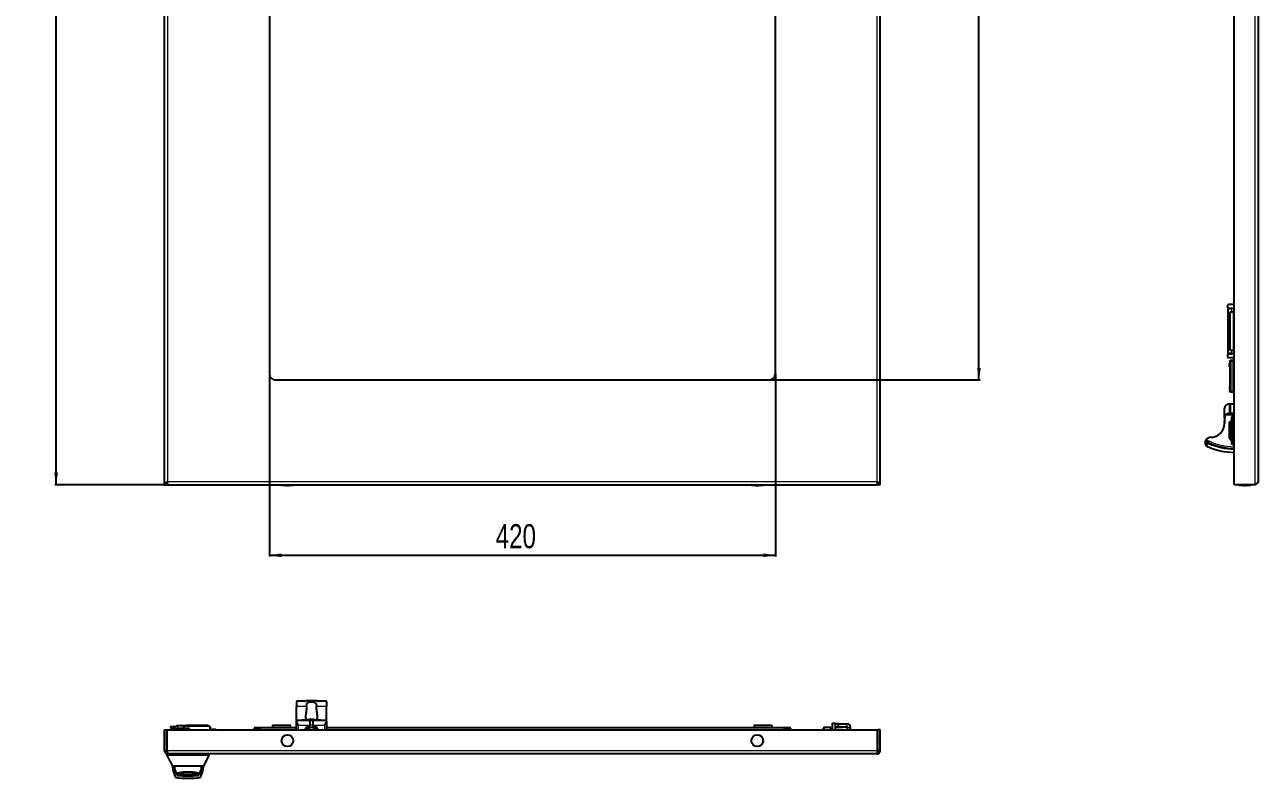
# Model space of a CAD drawing. Header units: millimetres. Extents: x -428 to 1583, y -501 to 869.
# Drawn here: x -428 to 596, y -501 to 124 of the extents above; entities that cross this region are included whole.
import ezdxf

# ---------------------------------------------------------------- set-up
doc = ezdxf.new("R2010")
doc.units = ezdxf.units.MM
doc.layers.add('FORMAT', color=7, linetype='Continuous')
doc.styles.add('SLDTEXTSTYLE0', font='TXT', dxfattribs={"width": 0.75})
doc.dimstyles.new('SLDDIMSTYLE0', dxfattribs={"dimtxt": 20, "dimasz": 10, "dimexe": 0, "dimexo": 0.0625, "dimgap": 5, "dimtad": 2, "dimdec": 1, "dimrnd": 1e-09, "dimzin": 12, "dimdsep": 46, "dimtxsty": 'SLDTEXTSTYLE0', "dimsah": 1, "dimcen": 0.09, "dimadec": 0, "dimazin": 3, "dimtfac": 1, "dimtofl": 0, "dimtmove": 0, "dimatfit": 3, "dimfxl": 0, "dimfrac": 2, "dimtolj": 1, "dimtzin": 12, "dimarcsym": 0})

# ---------------------------------------------------------------- blocks, each defined once
blk = doc.blocks.new('_D_1')
at = {"layer": 'FORMAT'}
for p, q in [((-311.7, 697.4), (-402.7, 697.4)), ((-401.7, -257.6), (-401.7, 697.4)), ((-311.7, -257.6), (-402.7, -257.6))]:
    blk.add_line(p, q, dxfattribs=at)
for points in [[(-401.7, 697.4), (-403.2, 687.4), (-400.1, 687.4)], [(-401.7, -257.6), (-400.1, -247.6), (-403.2, -247.6)]]:
    blk.add_solid(points, dxfattribs=at)
at = {"layer": 'FORMAT', "insert": (-427.4, 197.7), "char_height": 20, "attachment_point": 1, "rotation": 90, "style": 'SLDTEXTSTYLE0'}
blk.add_mtext('955', dxfattribs=at)
blk = doc.blocks.new('_D_2')
at = {"layer": 'FORMAT'}
for p, q in [((-224.6, -165.6), (-224.6, -317.1)), ((195.4, -165.6), (195.4, -317.1)), ((-224.6, -316.1), (195.4, -316.1))]:
    blk.add_line(p, q, dxfattribs=at)
for points in [[(-224.6, -316.1), (-214.6, -317.7), (-214.6, -314.6)], [(195.4, -316.1), (185.4, -314.6), (185.4, -317.7)]]:
    blk.add_solid(points, dxfattribs=at)
at = {"layer": 'FORMAT', "insert": (-36.8, -290.3), "char_height": 20, "attachment_point": 1, "style": 'SLDTEXTSTYLE0'}
blk.add_mtext('420', dxfattribs=at)
blk = doc.blocks.new('_D_3')
at = {"layer": 'FORMAT'}
for p, q in [((190.4, 610.4), (365.4, 610.4)), ((364.4, -170.6), (364.4, 610.4)), ((190.4, -170.6), (365.4, -170.6))]:
    blk.add_line(p, q, dxfattribs=at)
for points in [[(364.4, 610.4), (362.8, 600.4), (365.9, 600.4)], [(364.4, -170.6), (365.9, -160.6), (362.8, -160.6)]]:
    blk.add_solid(points, dxfattribs=at)
at = {"layer": 'FORMAT', "insert": (338.6, 197.7), "char_height": 20, "attachment_point": 1, "rotation": 90, "style": 'SLDTEXTSTYLE0'}
blk.add_mtext('781', dxfattribs=at)

msp = doc.modelspace()

# ---------------------------------------------------------------- linework, layer by layer
at = {"color": 7, "linetype": 'Continuous', "lineweight": 25}
for p, q in [((-311.65, -257.61), (-311.65, 697.39)), ((282.35, -257.61), (282.35, 697.39)), ((576.26, -257.61), (576.26, 697.39)), ((-224.65, 605.39), (-224.65, -165.61)), ((195.35, -165.61), (195.35, 605.39)), ((596.26, 140.89), (596.26, -255.01)), ((570.71, -108.61), (570.71, -110.61)), ((576.26, -108.11), (571.21, -108.11)), ((571.21, -111.11), (574.71, -111.11)), ((571.21, -111.11), (571.21, -111.41)), ((571.21, -148.81), (571.21, -111.41)), ((571.21, -111.41), (574.21, -111.41)), ((573.71, -111.11), (573.71, -111.41)), ((574.21, -111.41), (574.71, -111.41)), ((574.71, -111.41), (574.71, -111.11)), ((572.76, -114.11), (575.76, -114.11)), ((572.76, -146.11), (572.76, -114.11)), ((576.26, -114.11), (575.76, -114.11)), ((570.71, -149.61), (570.71, -151.61)), ((574.21, -148.81), (571.21, -148.81)), ((571.21, -148.81), (571.21, -149.11)), ((574.71, -149.11), (571.21, -149.11)), ((571.21, -152.11), (576.26, -152.11)), ((575.76, -146.11), (572.76, -146.11)), ((573.71, -148.81), (573.71, -149.11)), ((574.71, -148.81), (574.21, -148.81)), ((574.71, -149.11), (574.71, -148.81)), ((575.76, -146.11), (576.26, -146.11)), ((572.66, -155.11), (572.66, -180.11)), ((576.26, -154.61), (574.66, -154.61)), ((-219.65, -170.61), (190.35, -170.61)), ((574.66, -180.61), (576.26, -180.61)), ((568.26, -200.4), (568.26, -194.46)), ((568.26, -200.4), (568.26, -194.46)), ((572.26, -190.46), (572.26, -190.46)), ((572.26, -190.46), (572.29, -190.46)), ((572.29, -190.46), (573.25, -190.46)), ((573.25, -190.46), (576.26, -190.46)), ((568.14, -204.61), (568.16, -204.61)), ((568.16, -202.79), (568.26, -202.79)), ((568.16, -202.93), (568.26, -202.93)), ((568.16, -202.93), (568.16, -204.48)), ((568.16, -204.48), (568.26, -204.48)), ((568.16, -204.61), (568.26, -204.61)), ((568.16, -204.68), (568.26, -204.68)), ((568.26, -202.46), (568.26, -200.4)), ((568.26, -202.46), (568.26, -206.71)), ((572.26, -198.46), (576.26, -198.46)), ((574.26, -200.96), (576.26, -200.96)), ((574.26, -203.61), (574.26, -200.96)), ((574.26, -221.61), (574.26, -203.61)), ((575.26, -202.61), (576.26, -202.61)), ((568.16, -204.81), (568.26, -204.81)), ((568.16, -205.81), (568.16, -204.81)), ((568.16, -206.31), (568.16, -205.81)), ((568.16, -205.81), (568.26, -205.81)), ((568.16, -206.31), (568.26, -206.31)), ((572.76, -205.11), (572.26, -205.61)), ((572.26, -219.61), (572.26, -205.61)), ((574.26, -205.11), (572.76, -205.11)), ((572.76, -205.11), (572.76, -220.11)), ((554.52, -222.64), (552.36, -221.75)), ((572.26, -219.61), (572.76, -220.11)), ((572.76, -220.11), (574.26, -220.11)), ((574.26, -224.26), (574.26, -221.61)), ((576.26, -224.26), (574.26, -224.26)), ((576.26, -222.61), (575.26, -222.61)), ((-309.35, -257.61), (-309.35, -255.61)), ((280.05, -255.61), (280.05, -257.61)), ((-311.65, -257.61), (-309.65, -257.61)), ((-309.35, -257.61), (280.05, -257.61)), ((282.35, -257.61), (280.35, -257.61)), ((593.66, -257.61), (576.26, -257.61)), ((-202.15, -437.67), (-202.15, -441.5)), ((-195.13, -437.11), (-200.65, -437.11)), ((-194.24, -437.06), (-194.76, -437.06)), ((-185.05, -437), (-194.24, -437)), ((-184.53, -437.06), (-185.05, -437.05)), ((-178.65, -437.11), (-184.16, -437.11)), ((-177.15, -437.67), (-177.15, -441.5)), ((-202.15, -453), (-202.15, -441.5)), ((-194.5, -448.79), (-194.5, -451.38)), ((-184.8, -451.38), (-184.8, -448.79)), ((-177.15, -453), (-177.15, -441.5)), ((-306.65, -458.1), (-306.65, -459)), ((-306.65, -458.1), (-304.65, -458.1)), ((-304.65, -459.4), (-306.25, -459.4)), ((-306.05, -461), (-306.15, -459.4)), ((-304.65, -458.1), (-302.45, -458.1)), ((-303.44, -459.4), (-304.65, -459.4)), ((-303.65, -461), (-303.65, -460.5)), ((-301.65, -461), (-301.65, -460.5)), ((-300.65, -457.5), (-294.15, -457.5)), ((-300.65, -459.5), (-295.65, -459.5)), ((-295.65, -459.4), (-295.65, -460.9)), ((-291.05, -459.95), (-294.25, -459.95)), ((-294.25, -459.95), (-294.25, -460.9)), ((-294.25, -460.7), (-291.05, -460.7)), ((-275.65, -457.4), (-293.65, -457.4)), ((-291.05, -460.9), (-291.05, -459.95)), ((-273.65, -461), (-273.65, -459.4)), ((-237.15, -461), (-237.15, -460)), ((-236.15, -459), (-232.15, -459)), ((-232.15, -459), (-202.15, -459)), ((-232.15, -459), (-232.15, -460)), ((-232.15, -460), (-232.15, -461)), ((-221.65, -457), (-222.15, -457.5)), ((-222.15, -457.5), (-222.15, -459)), ((-207.15, -457.5), (-222.15, -457.5)), ((-221.65, -457), (-207.65, -457)), ((-207.15, -457.5), (-207.65, -457)), ((-207.15, -459), (-207.15, -457.5)), ((-202.15, -453.88), (-202.15, -453)), ((-202.15, -453), (-188.65, -453)), ((-202.15, -461), (-202.15, -453.88)), ((-197.27, -452.9), (-197.27, -453)), ((-197.13, -452.9), (-197.13, -453)), ((-197.01, -452.9), (-197.01, -453)), ((-196.2, -452.9), (-197.01, -452.9)), ((-196.2, -452.9), (-196.2, -453)), ((-196.05, -452.9), (-196.05, -453)), ((-195.93, -452.9), (-195.93, -453)), ((-195.59, -452.9), (-195.59, -453)), ((-195.41, -452.9), (-195.41, -453)), ((-194.87, -452.9), (-194.87, -453)), ((-194.4, -452.9), (-194.4, -453)), ((-194.23, -452.9), (-194.23, -453)), ((-193.77, -452.9), (-193.77, -453)), ((-193.63, -452.9), (-193.63, -453)), ((-193.51, -452.9), (-193.51, -453)), ((-193.19, -452.9), (-193.19, -453)), ((-191.92, -452.9), (-193.03, -452.9)), ((-191.92, -452.9), (-191.92, -453)), ((-191.78, -452.9), (-191.78, -453)), ((-191.59, -452.9), (-191.59, -453)), ((-191.58, -452.9), (-191.58, -453)), ((-190.98, -452.9), (-191.58, -452.9)), ((-190.98, -452.9), (-190.98, -453)), ((-190.72, -452.68), (-190.74, -452.45)), ((-190.67, -452.68), (-190.71, -452.38)), ((-190.69, -452.54), (-190.68, -452.45)), ((-190.09, -452.9), (-190.66, -452.9)), ((-190.65, -453.01), (-188.65, -453)), ((-190.65, -457.01), (-190.65, -453.01)), ((-190.65, -457.01), (-190.65, -457.04)), ((-190.09, -452.9), (-190.09, -453)), ((-190.08, -452.9), (-190.08, -453)), ((-190.07, -452.9), (-189.9, -452.9)), ((-189.9, -452.9), (-189.9, -453)), ((-189.9, -452.9), (-189.9, -452.9)), ((-189.88, -452.9), (-189.88, -453)), ((-189.87, -452.41), (-189.87, -452.38)), ((-189.73, -452.9), (-189.73, -453)), ((-188.93, -452.9), (-189.73, -452.9)), ((-188.93, -452.9), (-188.93, -453)), ((-188.79, -452.9), (-188.79, -453)), ((-188.66, -452.9), (-188.66, -453)), ((-188.65, -452.94), (-188.26, -452.93)), ((-188.65, -453), (-188.65, -457)), ((-188.65, -457.04), (-188.65, -457)), ((-188.6, -452.45), (-188.59, -452.38)), ((-188.23, -452.57), (-188.23, -452.45)), ((-188.23, -452.9), (-188.23, -453)), ((-188.15, -453), (-177.15, -453)), ((-188.11, -452.9), (-188.11, -453)), ((-187.74, -452.9), (-187.74, -453)), ((-187.49, -452.9), (-187.49, -453)), ((-187.37, -452.9), (-187.37, -453)), ((-187.23, -452.9), (-187.23, -453)), ((-187.11, -452.9), (-187.11, -453)), ((-186.67, -452.9), (-186.67, -453)), ((-186.65, -452.9), (-186.67, -452.9)), ((-186.64, -452.9), (-186.64, -453)), ((-186.61, -452.9), (-186.61, -453)), ((-186.44, -452.9), (-186.44, -453)), ((-186.09, -452.9), (-186.09, -453)), ((-185.6, -452.9), (-185.6, -453)), ((-185.4, -452.9), (-185.4, -453)), ((-185.06, -452.9), (-185.06, -453)), ((-184.91, -452.9), (-184.91, -453)), ((-183.85, -452.9), (-184.91, -452.9)), ((-183.85, -452.9), (-183.85, -453)), ((-183.53, -452.9), (-183.53, -453)), ((-183.37, -452.9), (-183.37, -453)), ((-183, -452.9), (-183, -453)), ((-182.24, -452.9), (-183, -452.9)), ((-182.24, -452.9), (-182.24, -453)), ((-177.15, -453.88), (-177.15, -453)), ((-177.15, -453.88), (-177.15, -461)), ((-177.15, -459), (202.85, -459)), ((178.35, -457), (177.85, -457.5)), ((177.85, -457.5), (177.85, -459)), ((192.85, -457.5), (177.85, -457.5)), ((178.35, -457), (192.35, -457)), ((192.85, -457.5), (192.35, -457)), ((192.85, -459), (192.85, -457.5)), ((202.85, -459), (206.85, -459)), ((202.85, -460), (202.85, -459)), ((202.85, -461), (202.85, -460)), ((207.85, -460), (207.85, -461)), ((235.3, -461), (235.3, -459.55)), ((241.3, -458.95), (235.9, -458.95)), ((241.3, -461), (241.3, -458.95)), ((242.8, -455.45), (245.3, -455.45)), ((242.8, -455.95), (242.8, -455.45)), ((242.8, -461), (242.8, -455.95)), ((245.3, -455.45), (245.3, -455.95)), ((245.3, -461), (245.3, -455.95)), ((245.8, -455.95), (245.3, -456)), ((247.8, -455.95), (245.8, -455.95)), ((245.8, -458.45), (247.8, -458.45)), ((247.8, -458.45), (247.8, -455.95)), ((247.8, -455.95), (254.8, -455.95)), ((247.8, -458.45), (254.8, -458.45)), ((255.3, -461), (255.3, -458.95)), ((257.8, -461), (257.8, -458.95)), ((-311.65, -478.4), (-311.65, -461)), ((-311.65, -461), (-309.65, -461)), ((-309.65, -478.4), (-309.65, -461)), ((-309.35, -478.4), (-309.35, -461)), ((-309.35, -461), (280.05, -461)), ((-269.25, -460.8), (-273.65, -460.8)), ((242.8, -460.95), (241.55, -460.95)), ((250.75, -460.95), (245.3, -460.95)), ((250.8, -461), (250.75, -460.95)), ((250.75, -461), (250.75, -460.95)), ((280.05, -478.4), (280.05, -461)), ((282.35, -461), (280.35, -461)), ((280.35, -478.4), (280.35, -461)), ((282.35, -478.4), (282.35, -461)), ((-311.65, -478.4), (-309.65, -478.4)), ((-309.65, -482), (-309.65, -481)), ((-309.05, -481), (-309.65, -481)), ((279.75, -481), (-309.05, -481)), ((-274.65, -482), (-274.65, -481)), ((282.35, -478.4), (280.35, -478.4)), ((-302.74, -491), (-305.15, -491)), ((-305.11, -491), (-305.11, -491.21)), ((-280.15, -482), (-304.15, -482)), ((-281.55, -491), (-302.74, -491)), ((-279.15, -491), (-281.55, -491)), ((-279.19, -491.21), (-279.19, -491)), ((-279.15, -491), (-274.62, -481.95)), ((-297.98, -497.99), (-286.38, -497.99)), ((-297.98, -497.99), (-297.83, -497.99))]:
    msp.add_line(p, q, dxfattribs=at)
at = {"color": 8, "linetype": 'Continuous', "lineweight": 18}
for p, q in [((593.66, -257.61), (593.66, 697.39)), ((279.75, -255.01), (279.75, 694.79)), ((-309.05, 141.04), (-309.05, -255.01)), ((574.21, -111.41), (574.21, -111.11)), ((574.21, -114.11), (574.21, -111.41)), ((575.76, -146.11), (575.76, -114.11)), ((574.21, -148.81), (574.21, -146.11)), ((574.21, -149.11), (574.21, -148.81)), ((574.66, -180.11), (574.66, -155.11)), ((574.66, -155.11), (576.26, -155.11)), ((576.26, -180.11), (574.66, -180.11)), ((568.26, -194.46), (568.26, -194.46)), ((572.29, -197.96), (572.29, -190.46)), ((573.25, -190.46), (573.25, -197.96)), ((576.26, -199.96), (569.13, -199.96)), ((572.26, -198.46), (572.26, -197.96)), ((572.26, -197.96), (572.29, -197.96)), ((572.29, -198.46), (572.29, -197.96)), ((572.29, -197.96), (573.25, -197.96)), ((573.25, -197.96), (576.26, -197.96)), ((574.26, -203.61), (575.26, -203.61)), ((575.26, -202.61), (575.26, -203.61)), ((575.26, -203.61), (575.26, -221.61)), ((576.26, -203.61), (575.26, -203.61)), ((552.92, -220.36), (555.12, -221.27)), ((574.26, -221.61), (575.26, -221.61)), ((575.26, -221.61), (576.26, -221.61)), ((575.26, -222.61), (575.26, -221.61)), ((-309.05, -255.01), (279.75, -255.01)), ((-214.51, -257.74), (-204.79, -257.74)), ((-214.4, -257.86), (-204.9, -257.86)), ((175.49, -257.74), (180.35, -257.74)), ((175.6, -257.86), (180.35, -257.86)), ((180.35, -257.74), (185.21, -257.74)), ((180.35, -257.86), (185.1, -257.86)), ((580.39, -257.74), (590.12, -257.74)), ((580.51, -257.86), (590, -257.86)), ((-193.74, -441.5), (-202.15, -441.5)), ((-177.15, -441.5), (-185.55, -441.5)), ((-306.65, -459), (-304.65, -459)), ((-305.15, -459.4), (-305.05, -461)), ((-304.65, -458.1), (-304.65, -459)), ((-304.65, -459.4), (-304.65, -459)), ((-304.65, -459), (-303.25, -459)), ((-301.65, -460.5), (-303.65, -460.5)), ((-300.65, -459.5), (-300.65, -457.5)), ((-295.15, -461), (-295.15, -459.4)), ((-293.65, -457.9), (-275.65, -457.9)), ((-274.15, -459.4), (-274.15, -461)), ((-236.15, -460), (-237.15, -460)), ((-236.15, -460), (-236.15, -459)), ((-232.15, -460), (-236.15, -460)), ((-236.15, -460), (-236.15, -461)), ((-200.65, -457), (-200.65, -461)), ((-200.65, -457), (-191.15, -457)), ((-193.03, -452.9), (-193.03, -453)), ((-191.51, -457.52), (-191.37, -458)), ((-191.15, -457), (-191.15, -453.01)), ((-191.15, -457.04), (-191.15, -457)), ((-191.15, -457), (-190.65, -457)), ((-191.15, -457.04), (-190.65, -457.04)), ((-188.65, -457), (-190.65, -457.01)), ((-188.65, -457), (-188.15, -457)), ((-188.65, -457.04), (-188.15, -457.04)), ((-188.15, -453), (-188.15, -457)), ((-188.15, -457), (-188.15, -457.04)), ((-188.15, -457), (-178.65, -457)), ((-187.92, -458), (-187.78, -457.52)), ((-178.65, -461), (-178.65, -457)), ((206.85, -460), (202.85, -460)), ((206.85, -459), (206.85, -460)), ((206.85, -461), (206.85, -460)), ((207.85, -460), (206.85, -460)), ((235.9, -458.95), (235.9, -461)), ((245.3, -455.95), (242.8, -455.95)), ((254.8, -458.45), (254.8, -455.95)), ((255.3, -458.95), (257.8, -458.95)), ((-269.25, -461), (-269.25, -460.8)), ((241.55, -460.95), (241.55, -461)), ((280.05, -478.4), (-309.35, -478.4)), ((-304.15, -482), (-304.15, -481)), ((-280.15, -482), (-280.15, -481))]:
    msp.add_line(p, q, dxfattribs=at)
at = {"color": 7, "linetype": 'Continuous', "lineweight": 25, "flags": 128}
for points in [[(280.35, -467.5), (280.21, -467.25), (280.05, -466.99)], [(280.05, -476.02), (280.21, -475.75), (280.35, -475.5)], [(-301.26, -498.44), (-301.62, -497.54), (-301.73, -497.27)], [(-282.45, -496.95), (-282.67, -497.54), (-283.03, -498.44)]]:
    msp.add_lwpolyline(points, dxfattribs=at)
at = {"color": 8, "linetype": 'Continuous', "lineweight": 18, "flags": 128}
for points in [[(280.05, -467.58), (280.34, -468.17), (280.35, -468.19)], [(280.35, -474.82), (280.34, -474.84), (280.05, -475.43)]]:
    msp.add_lwpolyline(points, dxfattribs=at)
at = {"color": 7, "linetype": 'Continuous', "lineweight": 25}
for centre in [(-209.65, -470), (-209.65, -470), (180.35, -470), (180.35, -470)]:
    msp.add_circle(centre, 4.86, dxfattribs=at)
at = {"color": 8, "linetype": 'Continuous', "lineweight": 18}
for centre in [(-209.65, -470), (180.35, -470)]:
    msp.add_circle(centre, 4.75, dxfattribs=at)
at = {"color": 7, "linetype": 'Continuous', "lineweight": 25}
for centre, radius, start, end in [((571.21, -108.61), 0.5, 90, 180), ((571.21, -110.61), 0.5, 180, 270), ((571.21, -149.61), 0.5, 90, 180), ((571.21, -151.61), 0.5, 180, 270), ((-219.65, -165.61), 5, 180, 270), ((190.35, -165.61), 5, 270, 0), ((572.26, -194.46), 4, 90, 180), ((572.26, -194.46), 4, 90, 180), ((572.26, -202.46), 4, 141.31781, 180), ((575.26, -203.61), 1, 90, 180), ((556.76, -206.71), 11.5, 270, 0), ((556.76, -222.71), 4.5, 90, 148.43185), ((577.26, -172.56), 55, 245.58594, 268.9582), ((575.26, -221.61), 1, 180, 270), ((577.26, -172.56), 58.2, 245.70354, 269.01549), ((-188.74, -257.67), 25.77, 179.86102, 180.13898), ((-214.38, -257.74), 0.126, 180, 263.97442), ((-209.65, -212.86), 45.25, 263.97442, 269.9984), ((-209.65, -212.86), 45.25, 270.0016, 276.02558), ((-204.91, -257.74), 0.126, 276.02558, 0), ((-230.55, -257.67), 25.77, 359.86102, 0.13898), ((201.26, -257.67), 25.77, 179.86102, 180.13898), ((175.62, -257.74), 0.126, 180, 263.97442), ((180.35, -212.86), 45.25, 263.97442, 269.9984), ((180.35, -212.86), 45.25, 270.0016, 276.02558), ((185.09, -257.74), 0.126, 276.02558, 0), ((159.45, -257.67), 25.77, 359.86102, 0.13898), ((606.16, -257.67), 25.77, 179.86102, 180.13898), ((580.52, -257.74), 0.126, 180, 263.97442), ((585.26, -212.86), 45.25, 263.97442, 269.9984), ((585.25, -212.86), 45.25, 270.0016, 276.02558), ((589.99, -257.74), 0.126, 276.02558, 0), ((564.35, -257.67), 25.77, 359.86102, 0.13898), ((-306.25, -459), 0.4, 180, 270), ((-300.65, -460.5), 3, 90, 180), ((-300.65, -460.5), 1, 90, 180), ((-236.15, -460), 1, 90, 180), ((-189.65, -464), 6.25, 106.01339, 151.3146), ((-189.65, -464), 4.85, 90, 141.78919), ((-189.65, -460.3), 8, 98.41771, 108.44436), ((-189.62, -456.64), 4.34, 104.99458, 114.66368), ((-190.96, -458.21), 5.54, 85.14071, 94.85929), ((-191.65, -457.04), 1, 286.01339, 0), ((-190.61, -452.47), 0.133, 135.20997, 169.83797), ((-189.59, -460.4), 8.03, 91.99978, 97.83609), ((-189.24, -454.05), 1.85, 119.67191, 132.73716), ((-189.17, -458.87), 6.5, 92.24647, 98.7173), ((-190.12, -458.83), 6.45, 85.77538, 87.76397), ((-189.65, -464), 4.85, 38.21081, 90), ((-189.7, -460.4), 8.03, 82.16391, 88.00022), ((-187.65, -457.04), 1, 180, 253.98661), ((-189.8, -456.72), 4.43, 65.15746, 74.45727), ((-188.72, -454.01), 1.64, 72.5824, 85.536), ((-189.65, -460.3), 8, 70.1778, 81.58229), ((-189.64, -459.34), 7.03, 70.80686, 78.43412), ((-187.63, -455.03), 2.36, 82.549, 97.451), ((-189.65, -464), 6.25, 28.6854, 73.98661), ((206.85, -460), 1, 0, 90), ((235.9, -459.55), 0.6, 90, 180), ((241.55, -460.7), 0.25, 180, 270), ((245.8, -458.95), 0.5, 90, 180), ((254.8, -458.95), 3, 0, 90), ((254.8, -458.95), 0.5, 0, 90), ((-269.25, -461.4), 0.6, 41.81031, 90), ((272.85, -471.5), 7.5, 343.7398, 16.2602), ((-313.09, -491.21), 7.98, 358.26695, 359.99994), ((-278.26, -488.65), 27, 185.96099, 206.16954), ((-292.15, -491), 11.4, 180, 210.87421), ((-292.15, -491), 11.4, 329.05608, 0), ((-306.04, -488.65), 27, 333.83046, 354.03918), ((-271.21, -491.21), 7.98, 180, 181.7325), ((-292.15, -419.21), 82, 262.75342, 277.24658), ((-300.8, -498.24), 0.5, 203.04365, 263.74905), ((-292.15, -419.21), 80, 263.74905, 276.25095), ((-283.49, -498.24), 0.5, 276.25095, 336.95635)]:
    msp.add_arc(centre, radius, start, end, dxfattribs=at)
at = {"color": 8, "linetype": 'Continuous', "lineweight": 18}
for centre, radius, start, end in [((572.26, -202.46), 4.5, 90, 152.71955), ((572.76, -197.97), 0.491, 271.15589, 1.11103), ((577.26, -172.56), 55.65, 245.60841, 268.97035), ((577.26, -172.56), 53.5, 245.55903, 268.92899), ((-189.65, -464), 6.75, 106.01339, 153.6122), ((-191.65, -457.04), 0.5, 286.01339, 0), ((-187.65, -457.04), 0.5, 180, 253.98661), ((-189.65, -464), 6.75, 26.3878, 73.98661)]:
    msp.add_arc(centre, radius, start, end, dxfattribs=at)
at = {"color": 7, "linetype": 'Continuous', "lineweight": 25}
for points, knots in [([(572.36, -157.11), (572.36, -157.05), (572.36, -156.97), (572.36, -156.88), (572.36, -156.79), (572.36, -156.66), (572.36, -156.63), (572.36, -156.61)], [0, 0, 0, 0, 0.12469266, 0.18718223, 0.24977336, 0.50003944, 1, 1, 1, 1]), ([(572.36, -157.32), (572.36, -157.32), (572.36, -157.31), (572.36, -157.3), (572.36, -157.29), (572.36, -157.27), (572.36, -157.23), (572.36, -157.19), (572.36, -157.14), (572.36, -157.12), (572.36, -157.11)], [0, 0, 0, 0, 0.1288253, 0.1801694, 0.2433966, 0.3698599, 0.4998642, 0.7496495, 0.8434763, 1, 1, 1, 1]), ([(572.36, -158.83), (572.36, -158.75), (572.36, -158.59), (572.36, -158.38), (572.36, -158.2), (572.36, -158.03), (572.36, -157.92), (572.36, -157.91), (572.36, -157.91)], [0, 0, 0, 0, 0.12504855, 0.2498861, 0.37085579, 0.49981991, 0.74960864, 1, 1, 1, 1]), ([(572.36, -159.67), (572.36, -159.66), (572.36, -159.65), (572.36, -159.57), (572.36, -159.47), (572.36, -159.34), (572.36, -159.13), (572.36, -158.95), (572.36, -158.83)], [0, 0, 0, 0, 0.25007, 0.3791813, 0.5004993, 0.6241696, 0.7508424, 1, 1, 1, 1]), ([(572.36, -175.55), (572.36, -175.56), (572.36, -175.57), (572.36, -175.66), (572.36, -175.75), (572.36, -175.88), (572.36, -176.09), (572.36, -176.28), (572.36, -176.4)], [0, 0, 0, 0, 0.2500695, 0.3795588, 0.5004992, 0.6245563, 0.7508428, 1, 1, 1, 1]), ([(572.36, -176.4), (572.36, -176.44), (572.36, -176.51), (572.36, -176.67), (572.36, -176.85), (572.36, -177.03), (572.36, -177.2), (572.36, -177.3), (572.36, -177.31), (572.36, -177.32)], [0, 0, 0, 0, 0.0626366, 0.1252782, 0.2500723, 0.3748405, 0.4999941, 0.7496958, 1, 1, 1, 1]), ([(572.36, -177.91), (572.36, -177.91), (572.36, -177.91), (572.36, -177.92), (572.36, -177.93), (572.36, -177.96), (572.36, -178.02), (572.36, -178.07), (572.36, -178.12)], [0, 0, 0, 0, 0.1310705, 0.1824367, 0.2437962, 0.3713877, 0.5004416, 1, 1, 1, 1]), ([(572.36, -178.12), (572.36, -178.14), (572.36, -178.2), (572.36, -178.28), (572.36, -178.34), (572.36, -178.43), (572.36, -178.56), (572.36, -178.59), (572.36, -178.61)], [0, 0, 0, 0, 0.0626863, 0.1251726, 0.1876279, 0.2501847, 0.5003136, 1, 1, 1, 1]), ([(568.16, -202.79), (568.16, -202.79), (568.16, -202.79), (568.16, -202.83), (568.16, -202.88), (568.16, -202.91), (568.16, -202.93)], [0, 0, 0, 0, 0.2808356, 0.55925, 0.7791823, 1, 1, 1, 1]), ([(568.16, -204.48), (568.16, -204.5), (568.16, -204.54), (568.16, -204.59), (568.16, -204.61), (568.16, -204.61), (568.16, -204.61)], [0, 0, 0, 0, 0.2809531, 0.5593907, 0.7790729, 1, 1, 1, 1]), ([(568.16, -204.55), (568.16, -204.57), (568.16, -204.62), (568.16, -204.68), (568.16, -204.68), (568.16, -204.68)], [0, 0, 0, 0, 0.280801, 0.5596212, 1, 1, 1, 1]), ([(568.26, -202.39), (568.26, -202.39), (568.26, -202.39), (568.26, -202.39), (568.26, -202.37), (568.26, -202.29), (568.26, -201.95), (568.26, -201.32), (568.26, -200.72), (568.26, -200.4)], [0, 0, 0, 0, 0.0016702, 0.0038887, 0.0095313, 0.0343611, 0.1327508, 0.5262135, 1, 1, 1, 1]), ([(569.13, -199.96), (569.3, -199.77), (569.73, -199.3), (570.68, -198.72), (571.57, -198.49), (572.14, -198.46), (572.25, -198.46), (572.26, -198.46)], [0, 0, 0, 0, 0.1941403, 0.4852754, 0.8987792, 0.9967692, 1, 1, 1, 1]), ([(553.3, -225.6), (553.28, -225.57), (553.2, -225.48), (552.74, -224.83), (552.22, -223.64), (552.29, -222.47), (552.31, -221.99)], [0, 0, 0, 0, 0.1016514, 0.3451277, 0.7290479, 1, 1, 1, 1]), ([(552.36, -221.75), (552.35, -221.8), (552.33, -221.87), (552.32, -221.97), (552.31, -221.99)], [0, 0, 0, 0, 0.7894027, 1, 1, 1, 1]), ([(554.27, -223.24), (554.27, -223.24), (554.28, -223.24), (554.27, -223.22), (554.25, -223.19), (554.14, -223.1), (553.64, -222.77), (553, -222.4), (552.47, -222.08), (552.31, -221.99)], [0, 0, 0, 0, 0.0037482, 0.0086979, 0.0182752, 0.0547407, 0.1991768, 0.7745776, 1, 1, 1, 1]), ([(552.36, -221.75), (552.36, -221.73), (552.37, -221.7), (552.43, -221.45), (552.55, -221.09), (552.72, -220.7), (552.86, -220.46), (552.92, -220.36)], [0, 0, 0, 0, 0.2129003, 0.4257071, 0.6406126, 0.8533821, 1, 1, 1, 1]), ([(553.3, -225.6), (553.32, -225.55), (553.36, -225.46), (553.59, -224.89), (553.92, -224.1), (554.18, -223.47), (554.27, -223.24)], [0, 0, 0, 0, 0.2373508, 0.5299542, 0.8303306, 1, 1, 1, 1]), ([(554.52, -222.64), (554.53, -222.63), (554.54, -222.6), (554.64, -222.36), (554.8, -222.01), (554.96, -221.64), (555.07, -221.38), (555.11, -221.28), (555.12, -221.27)], [0, 0, 0, 0, 0.2146349, 0.4292693, 0.6439174, 0.8585946, 0.982146, 1, 1, 1, 1]), ([(-309.05, -255.01), (-309.39, -255.23), (-309.73, -255.45), (-310.36, -255.88), (-310.64, -256.1), (-311.13, -256.53), (-311.32, -256.75), (-311.58, -257.18), (-311.65, -257.4), (-311.65, -257.61)], [0, 0, 0, 0, 0.25, 0.25, 0.5, 0.5, 0.75, 0.75, 1, 1, 1, 1]), ([(-309.05, -255.01), (-309.2, -255.45), (-309.36, -255.88), (-309.58, -256.75), (-309.65, -257.18), (-309.65, -257.61)], [0, 0, 0, 0, 0.5, 0.5, 1, 1, 1, 1]), ([(-309.35, -255.61), (-309.3, -255.61), (-309.25, -255.55), (-309.15, -255.33), (-309.1, -255.17), (-309.05, -255.01)], [0, 0, 0, 0, 0.5, 0.5, 1, 1, 1, 1]), ([(-309.35, -257.61), (-309.32, -257.61), (-309.3, -257.54), (-309.25, -257.28), (-309.22, -257.09), (-309.17, -256.61), (-309.15, -256.32), (-309.1, -255.69), (-309.07, -255.35), (-309.05, -255.01)], [0, 0, 0, 0, 0.25, 0.25, 0.5, 0.5, 0.75, 0.75, 1, 1, 1, 1]), ([(282.35, -257.61), (282.35, -257.4), (282.29, -257.18), (282.02, -256.75), (281.83, -256.53), (281.35, -256.1), (281.06, -255.88), (280.43, -255.45), (280.09, -255.23), (279.75, -255.01)], [0, 0, 0, 0, 0.25, 0.25, 0.5, 0.5, 0.75, 0.75, 1, 1, 1, 1]), ([(279.75, -255.01), (279.8, -255.17), (279.85, -255.33), (279.95, -255.55), (280, -255.61), (280.05, -255.61)], [0, 0, 0, 0, 0.5, 0.5, 1, 1, 1, 1]), ([(279.75, -255.01), (279.78, -255.35), (279.8, -255.69), (279.85, -256.32), (279.88, -256.61), (279.93, -257.09), (279.95, -257.28), (280, -257.54), (280.03, -257.61), (280.05, -257.61)], [0, 0, 0, 0, 0.25, 0.25, 0.5, 0.5, 0.75, 0.75, 1, 1, 1, 1]), ([(280.35, -257.61), (280.35, -257.18), (280.29, -256.75), (280.07, -255.88), (279.91, -255.45), (279.75, -255.01)], [0, 0, 0, 0, 0.5, 0.5, 1, 1, 1, 1]), ([(596.26, -255.01), (596.26, -255.23), (596.19, -255.45), (595.93, -255.88), (595.73, -256.1), (595.25, -256.53), (594.96, -256.75), (594.34, -257.18), (594, -257.4), (593.66, -257.61)], [0, 0, 0, 0, 0.25, 0.25, 0.5, 0.5, 0.75, 0.75, 1, 1, 1, 1]), ([(-200.65, -437.11), (-200.81, -437.11), (-201.15, -437.12), (-201.6, -437.18), (-201.94, -437.3), (-202.12, -437.47), (-202.14, -437.61), (-202.15, -437.67)], [0, 0, 0, 0, 0.2129003, 0.4257071, 0.6406126, 0.8533821, 1, 1, 1, 1]), ([(-195.13, -437.11), (-195.03, -437.1), (-194.9, -437.08), (-194.79, -437.07), (-194.76, -437.06)], [0, 0, 0, 0, 0.7894027, 1, 1, 1, 1]), ([(-193.74, -441.5), (-193.72, -441.09), (-193.68, -440.26), (-193.32, -439.17), (-192.67, -438.36), (-191.74, -437.87), (-190.59, -437.63), (-189.26, -437.58), (-187.91, -437.75), (-186.79, -438.22), (-186.06, -439.02), (-185.67, -440.05), (-185.56, -440.92), (-185.56, -441.41), (-185.55, -441.5)], [0, 0, 0, 0, 0.0885051, 0.1771377, 0.2628581, 0.3446937, 0.4304853, 0.5251934, 0.6256454, 0.7239113, 0.8124944, 0.894483, 0.9789968, 1, 1, 1, 1]), ([(-184.53, -437.06), (-184.51, -437.07), (-184.4, -437.08), (-184.27, -437.1), (-184.16, -437.11)], [0, 0, 0, 0, 0.1619735, 1, 1, 1, 1]), ([(-177.15, -437.67), (-177.16, -437.59), (-177.19, -437.43), (-177.43, -437.27), (-177.79, -437.16), (-178.22, -437.12), (-178.52, -437.11), (-178.65, -437.11)], [0, 0, 0, 0, 0.2056827, 0.4113459, 0.6186494, 0.8323389, 1, 1, 1, 1]), ([(-193.74, -441.5), (-193.79, -442.5), (-193.9, -444.65), (-194.42, -447.09), (-194.48, -448.39), (-194.5, -448.79)], [0, 0, 0, 0, 0.3788234, 0.8122279, 1, 1, 1, 1]), ([(-184.8, -448.79), (-184.88, -447.88), (-185.05, -446.02), (-185.52, -443.43), (-185.55, -441.89), (-185.55, -441.5)], [0, 0, 0, 0, 0.4176682, 0.852903, 1, 1, 1, 1]), ([(-291.26, -457.1), (-291.26, -457.1), (-291.27, -457.1), (-291.2, -457.1), (-291.06, -457.1), (-290.74, -457.1), (-290.41, -457.1), (-290.2, -457.1)], [0, 0, 0, 0, 0.12469266, 0.18718223, 0.24977336, 0.50003944, 1, 1, 1, 1]), ([(-290.2, -457.1), (-290.05, -457.1), (-289.83, -457.1), (-289.55, -457.1), (-289.36, -457.1), (-289.22, -457.1), (-289.11, -457.1), (-289.1, -457.1), (-289.09, -457.1)], [0, 0, 0, 0, 0.2500888, 0.3824952, 0.5002586, 0.6221632, 0.7501335, 1, 1, 1, 1]), ([(-202.15, -453.88), (-202.12, -454.05), (-202.07, -454.48), (-201.6, -455.43), (-201.07, -456.32), (-200.72, -456.89), (-200.65, -457), (-200.65, -457)], [0, 0, 0, 0, 0.1941403, 0.4852754, 0.8987792, 0.9967692, 1, 1, 1, 1]), ([(-197.13, -452.9), (-197.15, -452.9), (-197.19, -452.9), (-197.24, -452.9), (-197.27, -452.9), (-197.27, -452.9), (-197.27, -452.9)], [0, 0, 0, 0, 0.2808356, 0.55925, 0.7791823, 1, 1, 1, 1]), ([(-197.01, -452.9), (-197.01, -452.9), (-197.01, -452.9), (-197.03, -452.9), (-197.08, -452.9), (-197.11, -452.9), (-197.13, -452.9)], [0, 0, 0, 0, 0.2808879, 0.5594825, 0.7792702, 1, 1, 1, 1]), ([(-196.05, -452.9), (-196.06, -452.9), (-196.1, -452.9), (-196.15, -452.9), (-196.18, -452.9), (-196.2, -452.9)], [0, 0, 0, 0, 0.2806376, 0.5608768, 1, 1, 1, 1]), ([(-195.93, -452.9), (-195.93, -452.9), (-195.93, -452.9), (-195.96, -452.9), (-196, -452.9), (-196.03, -452.9), (-196.05, -452.9)], [0, 0, 0, 0, 0.280941, 0.5591137, 0.7790892, 1, 1, 1, 1]), ([(-195.41, -452.9), (-195.47, -452.9), (-195.57, -452.9), (-195.59, -452.9), (-195.59, -452.9)], [0, 0, 0, 0, 0.5593117, 1, 1, 1, 1]), ([(-194.87, -452.9), (-194.93, -452.9), (-195.05, -452.9), (-195.25, -452.9), (-195.35, -452.9), (-195.41, -452.9)], [0, 0, 0, 0, 0.280496, 0.560765, 1, 1, 1, 1]), ([(-194.4, -452.9), (-194.46, -452.9), (-194.59, -452.9), (-194.79, -452.9), (-194.87, -452.9)], [0, 0, 0, 0, 0.560137, 1, 1, 1, 1]), ([(-194.5, -451.38), (-194.45, -451.65), (-194.37, -452.19), (-193.58, -452.65), (-192.59, -452.85), (-191.81, -452.89), (-191.53, -452.9)], [0, 0, 0, 0, 0.2891573, 0.5794111, 0.8475326, 1, 1, 1, 1]), ([(-194.23, -452.9), (-194.23, -452.9), (-194.25, -452.9), (-194.35, -452.9), (-194.4, -452.9)], [0, 0, 0, 0, 0.5599138, 1, 1, 1, 1]), ([(-193.63, -452.9), (-193.65, -452.9), (-193.69, -452.9), (-193.74, -452.9), (-193.77, -452.9), (-193.77, -452.9), (-193.77, -452.9)], [0, 0, 0, 0, 0.2807653, 0.5591779, 0.7791749, 1, 1, 1, 1]), ([(-193.51, -452.9), (-193.51, -452.9), (-193.51, -452.9), (-193.54, -452.9), (-193.58, -452.9), (-193.61, -452.9), (-193.63, -452.9)], [0, 0, 0, 0, 0.280828, 0.5594169, 0.7793931, 1, 1, 1, 1]), ([(-193.03, -452.9), (-193.06, -452.9), (-193.1, -452.9), (-193.16, -452.9), (-193.19, -452.9), (-193.19, -452.9), (-193.19, -452.9)], [0, 0, 0, 0, 0.2809514, 0.5599669, 0.7794314, 1, 1, 1, 1]), ([(-191.78, -452.9), (-191.78, -452.9), (-191.78, -452.9), (-191.82, -452.9), (-191.87, -452.9), (-191.9, -452.9), (-191.92, -452.9)], [0, 0, 0, 0, 0.2807125, 0.5587014, 0.7790455, 1, 1, 1, 1]), ([(-191.58, -452.9), (-191.58, -452.9), (-191.59, -452.9), (-191.59, -452.9), (-191.59, -452.9)], [0, 0, 0, 0, 0.56008114, 1, 1, 1, 1]), ([(-191.15, -453.01), (-191.15, -453.01), (-191.14, -453.01), (-191.14, -453.01), (-191.12, -453.01), (-191.09, -453.01), (-190.97, -453.01), (-190.75, -453.01), (-190.68, -453.01), (-190.65, -453.01)], [0, 0, 0, 0, 0.0016702, 0.0038887, 0.0095313, 0.0343611, 0.1327508, 0.5262135, 1, 1, 1, 1]), ([(-190.81, -452.9), (-190.83, -452.9), (-190.87, -452.9), (-190.95, -452.9), (-190.97, -452.9), (-190.98, -452.9)], [0, 0, 0, 0, 0.28122557, 0.56152173, 1, 1, 1, 1]), ([(-190.08, -452.9), (-190.08, -452.9), (-190.08, -452.9), (-190.09, -452.9), (-190.09, -452.9)], [0, 0, 0, 0, 0.5595043, 1, 1, 1, 1]), ([(-189.73, -452.9), (-189.75, -452.9), (-189.79, -452.9), (-189.85, -452.9), (-189.88, -452.9), (-189.88, -452.9), (-189.88, -452.9)], [0, 0, 0, 0, 0.2808549, 0.5597179, 0.7795181, 1, 1, 1, 1]), ([(-188.79, -452.9), (-188.81, -452.9), (-188.85, -452.9), (-188.9, -452.9), (-188.93, -452.9), (-188.93, -452.9), (-188.93, -452.9)], [0, 0, 0, 0, 0.2808126, 0.5590988, 0.7791702, 1, 1, 1, 1]), ([(-188.66, -452.9), (-188.66, -452.9), (-188.67, -452.9), (-188.69, -452.9), (-188.74, -452.9), (-188.77, -452.9), (-188.79, -452.9)], [0, 0, 0, 0, 0.28091242, 0.55940465, 0.77910833, 1, 1, 1, 1]), ([(-188.65, -453), (-188.61, -453), (-188.53, -453), (-188.27, -453), (-188.15, -453), (-188.15, -453)], [0, 0, 0, 0, 0.4754612, 0.9940565, 1, 1, 1, 1]), ([(-188.23, -452.9), (-188.25, -452.9), (-188.3, -452.9), (-188.35, -452.9), (-188.37, -452.9), (-188.38, -452.9), (-188.38, -452.9)], [0, 0, 0, 0, 0.2808885, 0.5590229, 0.7791551, 1, 1, 1, 1]), ([(-188.11, -452.9), (-188.11, -452.9), (-188.12, -452.9), (-188.14, -452.9), (-188.19, -452.9), (-188.22, -452.9), (-188.23, -452.9)], [0, 0, 0, 0, 0.2809002, 0.5594983, 0.7791483, 1, 1, 1, 1]), ([(-187.74, -452.9), (-187.8, -452.9), (-187.91, -452.9), (-188.04, -452.9), (-188.11, -452.9), (-188.11, -452.9), (-188.11, -452.9)], [0, 0, 0, 0, 0.28093522, 0.55948658, 0.77924468, 1, 1, 1, 1]), ([(-187.49, -452.9), (-187.53, -452.9), (-187.61, -452.9), (-187.7, -452.9), (-187.74, -452.9)], [0, 0, 0, 0, 0.5594415, 1, 1, 1, 1]), ([(-187.64, -452.9), (-187.2, -452.87), (-186.3, -452.8), (-185.36, -452.49), (-184.86, -452.01), (-184.82, -451.57), (-184.8, -451.38)], [0, 0, 0, 0, 0.25548776, 0.53040348, 0.79985697, 1, 1, 1, 1]), ([(-187.37, -452.9), (-187.37, -452.9), (-187.38, -452.9), (-187.46, -452.9), (-187.49, -452.9)], [0, 0, 0, 0, 0.5603128, 1, 1, 1, 1]), ([(-187.23, -452.9), (-187.25, -452.9), (-187.29, -452.9), (-187.34, -452.9), (-187.37, -452.9), (-187.37, -452.9), (-187.37, -452.9)], [0, 0, 0, 0, 0.2809103, 0.559174, 0.7791663, 1, 1, 1, 1]), ([(-187.11, -452.9), (-187.11, -452.9), (-187.11, -452.9), (-187.14, -452.9), (-187.18, -452.9), (-187.21, -452.9), (-187.23, -452.9)], [0, 0, 0, 0, 0.28084865, 0.55948998, 0.77915764, 1, 1, 1, 1]), ([(-186.61, -452.9), (-186.62, -452.9), (-186.63, -452.9), (-186.64, -452.9), (-186.64, -452.9)], [0, 0, 0, 0, 0.560691, 1, 1, 1, 1]), ([(-186.44, -452.9), (-186.48, -452.9), (-186.54, -452.9), (-186.59, -452.9), (-186.61, -452.9)], [0, 0, 0, 0, 0.5595417, 1, 1, 1, 1]), ([(-186.09, -452.9), (-186.16, -452.9), (-186.28, -452.9), (-186.39, -452.9), (-186.44, -452.9)], [0, 0, 0, 0, 0.5605138, 1, 1, 1, 1]), ([(-185.6, -452.9), (-185.68, -452.9), (-185.81, -452.9), (-186.01, -452.9), (-186.09, -452.9)], [0, 0, 0, 0, 0.5592171, 1, 1, 1, 1]), ([(-185.4, -452.9), (-185.41, -452.9), (-185.42, -452.9), (-185.55, -452.9), (-185.6, -452.9)], [0, 0, 0, 0, 0.5603404, 1, 1, 1, 1]), ([(-184.91, -452.9), (-184.93, -452.9), (-184.97, -452.9), (-185.03, -452.9), (-185.06, -452.9), (-185.06, -452.9), (-185.06, -452.9)], [0, 0, 0, 0, 0.28087192, 0.55970119, 0.77938223, 1, 1, 1, 1]), ([(-183.37, -452.9), (-183.42, -452.9), (-183.52, -452.9), (-183.53, -452.9), (-183.53, -452.9)], [0, 0, 0, 0, 0.5589475, 1, 1, 1, 1]), ([(-183, -452.9), (-183.07, -452.9), (-183.21, -452.9), (-183.32, -452.9), (-183.37, -452.9)], [0, 0, 0, 0, 0.5597473, 1, 1, 1, 1]), ([(-178.65, -457), (-178.64, -457), (-178.58, -456.89), (-178.22, -456.32), (-177.7, -455.43), (-177.23, -454.48), (-177.17, -454.05), (-177.15, -453.88)], [0, 0, 0, 0, 0.0032308, 0.1012208, 0.5147246, 0.8058597, 1, 1, 1, 1]), ([(-311.65, -478.4), (-311.65, -478.58), (-311.63, -478.75), (-311.56, -479.08), (-311.51, -479.25), (-311.38, -479.56), (-311.3, -479.71), (-311.11, -479.99), (-311, -480.12), (-310.76, -480.37), (-310.63, -480.47), (-310.35, -480.66), (-310.2, -480.74), (-309.72, -480.94), (-309.39, -481), (-309.05, -481)], [0, 0, 0, 0, 0.125, 0.125, 0.25, 0.25, 0.375, 0.375, 0.5, 0.5, 0.625, 0.625, 0.75, 0.75, 1, 1, 1, 1]), ([(-309.65, -478.4), (-309.65, -478.56), (-309.58, -478.72), (-309.36, -478.94), (-309.2, -479), (-309.05, -479)], [0, 0, 0, 0, 0.5, 0.5, 1, 1, 1, 1]), ([(-309.05, -481), (-309.07, -481), (-309.1, -480.94), (-309.15, -480.68), (-309.17, -480.48), (-309.22, -480), (-309.25, -479.71), (-309.3, -479.09), (-309.32, -478.75), (-309.35, -478.4)], [0, 0, 0, 0, 0.25, 0.25, 0.5, 0.5, 0.75, 0.75, 1, 1, 1, 1]), ([(279.75, -479), (279.91, -479), (280.07, -478.94), (280.29, -478.72), (280.35, -478.56), (280.35, -478.4)], [0, 0, 0, 0, 0.5, 0.5, 1, 1, 1, 1]), ([(279.75, -481), (279.92, -481), (280.09, -480.99), (280.43, -480.92), (280.59, -480.87), (280.91, -480.74), (281.06, -480.66), (281.34, -480.47), (281.47, -480.36), (281.71, -480.12), (281.82, -479.99), (282.01, -479.71), (282.09, -479.55), (282.29, -479.08), (282.35, -478.75), (282.35, -478.4)], [0, 0, 0, 0, 0.125, 0.125, 0.25, 0.25, 0.375, 0.375, 0.5, 0.5, 0.625, 0.625, 0.75, 0.75, 1, 1, 1, 1]), ([(280.05, -478.4), (280.03, -478.75), (280, -479.09), (279.95, -479.71), (279.93, -480), (279.88, -480.48), (279.85, -480.68), (279.8, -480.94), (279.78, -481), (279.75, -481)], [0, 0, 0, 0, 0.25, 0.25, 0.5, 0.5, 0.75, 0.75, 1, 1, 1, 1]), ([(-309.67, -481.95), (-309.29, -482.72), (-308.48, -484.33), (-307.36, -486.58), (-306.22, -488.85), (-305.52, -490.27), (-305.15, -491)], [0, 0, 0, 0, 0.21632716, 0.45395519, 0.7147448, 1, 1, 1, 1]), ([(-304.15, -482), (-304.77, -482), (-306, -482), (-307.65, -482), (-308.89, -482), (-309.55, -482.01), (-309.62, -482), (-309.65, -482)], [0, 0, 0, 0, 0.2146939, 0.4293877, 0.6440816, 0.8587754, 1, 1, 1, 1]), ([(-274.65, -482), (-274.71, -482), (-274.83, -482), (-275.78, -482), (-277.17, -482), (-278.72, -482), (-279.74, -482), (-280.15, -482)], [0, 0, 0, 0, 0.2146898, 0.4293796, 0.6440728, 0.8587666, 1, 1, 1, 1]), ([(-301.91, -496.88), (-301.79, -497.04), (-301.56, -497.35), (-301.12, -497.63), (-300.71, -497.79), (-300.32, -497.88), (-299.81, -497.95), (-299.05, -497.98), (-298.34, -497.99), (-297.88, -497.99), (-297.83, -497.99)], [0, 0, 0, 0, 0.0869071, 0.1704438, 0.2539948, 0.3528324, 0.4937553, 0.7505856, 0.9754009, 1, 1, 1, 1]), ([(-299.9, -498.22), (-299.81, -498.19), (-299.64, -498.13), (-298.32, -498.15), (-296.36, -498.21), (-293.91, -498.26), (-291.26, -498.27), (-288.72, -498.23), (-286.56, -498.17), (-285.03, -498.14), (-284.3, -498.18), (-284.45, -498.31), (-285.46, -498.51), (-287.23, -498.73), (-289.56, -498.9), (-292.17, -498.96), (-294.77, -498.9), (-297.08, -498.73), (-298.82, -498.51), (-299.76, -498.33), (-299.86, -498.25), (-299.9, -498.22)], [0, 0, 0, 0, 0.0534347, 0.1068683, 0.1603578, 0.2139914, 0.2676191, 0.3211807, 0.3747785, 0.42843, 0.4819835, 0.5354001, 0.5889254, 0.6427726, 0.6967363, 0.7503669, 0.8035674, 0.8567592, 0.9103691, 0.9643256, 1, 1, 1, 1]), ([(-287.55, -497.98), (-287.35, -497.98), (-286.69, -497.99), (-285.77, -497.99), (-284.79, -497.97), (-284.16, -497.92), (-283.61, -497.81), (-283.14, -497.61), (-282.67, -497.3), (-282.47, -496.98), (-282.39, -496.85)], [0, 0, 0, 0, 0.0837331, 0.2715555, 0.4689267, 0.6817432, 0.7817879, 0.8629526, 0.9411438, 1, 1, 1, 1])]:
    msp.add_open_spline(points, degree=3, knots=knots, dxfattribs=at)
for points in [[(572.66, -155.11), (572.66, -155.05), (572.68, -154.92), (572.79, -154.75), (572.96, -154.63), (573.09, -154.62), (573.16, -154.61)], [(574.66, -154.61), (574.46, -154.61), (574.07, -154.61), (573.57, -154.61), (573.22, -154.61), (573.18, -154.61), (573.16, -154.61)], [(573.16, -180.61), (573.09, -180.6), (572.96, -180.59), (572.79, -180.47), (572.68, -180.31), (572.66, -180.18), (572.66, -180.11)], [(573.16, -180.61), (573.18, -180.61), (573.22, -180.61), (573.57, -180.61), (574.07, -180.61), (574.46, -180.61), (574.66, -180.61)], [(-295.65, -459.4), (-295.62, -459.14), (-295.56, -458.62), (-295.09, -457.96), (-294.43, -457.49), (-293.91, -457.43), (-293.65, -457.4)], [(-275.65, -457.4), (-275.38, -457.43), (-274.86, -457.49), (-274.2, -457.96), (-273.74, -458.62), (-273.68, -459.14), (-273.65, -459.4)]]:
    msp.add_open_spline(points, degree=3, dxfattribs=at)
at = {"color": 8, "linetype": 'Continuous', "lineweight": 18}
for points in [[(574.66, -155.11), (574.39, -155.11), (573.87, -155.11), (573.21, -155.11), (572.75, -155.11), (572.69, -155.11), (572.66, -155.11)], [(574.66, -154.61), (574.66, -154.62), (574.66, -154.63), (574.66, -154.75), (574.66, -154.92), (574.66, -155.05), (574.66, -155.11)], [(572.66, -180.11), (572.69, -180.11), (572.75, -180.11), (573.21, -180.11), (573.87, -180.11), (574.39, -180.11), (574.66, -180.11)], [(574.66, -180.11), (574.66, -180.18), (574.66, -180.31), (574.66, -180.47), (574.66, -180.59), (574.66, -180.6), (574.66, -180.61)], [(-295.15, -459.4), (-295.21, -459.4), (-295.34, -459.4), (-295.51, -459.4), (-295.62, -459.4), (-295.64, -459.4), (-295.65, -459.4)], [(-295.15, -459.4), (-295.12, -459.21), (-295.08, -458.81), (-294.73, -458.32), (-294.24, -457.97), (-293.84, -457.93), (-293.65, -457.9)], [(-293.65, -457.4), (-293.65, -457.41), (-293.65, -457.43), (-293.65, -457.54), (-293.65, -457.71), (-293.65, -457.84), (-293.65, -457.9)], [(-275.65, -457.9), (-275.65, -457.84), (-275.65, -457.71), (-275.65, -457.54), (-275.65, -457.43), (-275.65, -457.41), (-275.65, -457.4)], [(-275.65, -457.9), (-275.45, -457.93), (-275.06, -457.97), (-274.56, -458.32), (-274.21, -458.81), (-274.17, -459.21), (-274.15, -459.4)], [(-274.15, -459.4), (-274.08, -459.4), (-273.95, -459.4), (-273.79, -459.4), (-273.67, -459.4), (-273.65, -459.4), (-273.65, -459.4)]]:
    msp.add_open_spline(points, degree=3, dxfattribs=at)
for points, knots in [([(-301.84, -496.82), (-301.85, -496.75), (-301.9, -496.61), (-300.61, -496.25), (-298.34, -495.86), (-295.66, -495.61), (-292.8, -495.5), (-289.89, -495.53), (-286.88, -495.76), (-284.4, -496.11), (-282.83, -496.48), (-282.16, -496.74), (-282.4, -496.81), (-282.43, -496.82)], [0, 0, 0, 0, 0.0803576, 0.1891649, 0.2968747, 0.4019266, 0.4692137, 0.5694027, 0.6695578, 0.7705258, 0.8742953, 0.9809611, 1, 1, 1, 1]), ([(-286.38, -497.99), (-286.19, -497.99), (-285.27, -497.99), (-284.37, -497.95), (-283.89, -497.78), (-284.42, -497.51), (-285.77, -497.19), (-287.79, -496.9), (-290.28, -496.71), (-292.69, -496.68), (-295.05, -496.77), (-297.26, -496.99), (-299.15, -497.32), (-300.21, -497.64), (-300.31, -497.87), (-299.59, -497.98), (-298.49, -497.98), (-297.98, -497.99)], [0, 0, 0, 0, 0.0192367, 0.094456, 0.1699471, 0.2441381, 0.3159472, 0.3852689, 0.4535156, 0.5215221, 0.5672456, 0.638978, 0.7131499, 0.7886393, 0.8638631, 0.9373477, 1, 1, 1, 1])]:
    msp.add_open_spline(points, degree=3, knots=knots, dxfattribs=at)

# ---------------------------------------------------------------- dimensions: what is measured, and where the dimension line sits
at = {"layer": 'FORMAT'}
for base, p1, p2, picture, middle in [((-401.65, 697.39), (-311.65, -257.61), (-311.65, 697.39), '_D_1', (-401.65, 219.89)), ((364.36, 610.39), (190.35, -170.61), (190.35, 610.39), '_D_3', (364.36, 219.89))]:
    dim = msp.add_linear_dim(base=base, p1=p1, p2=p2, angle=90, dimstyle='SLDDIMSTYLE0', dxfattribs=at)
    dim.commit()
    dim.dimension.update_dxf_attribs({"geometry": picture, "text_midpoint": middle, "dimtype": 160})
dim = msp.add_linear_dim(base=(195.35, -316.11), p1=(-224.65, -165.61), p2=(195.35, -165.61), dimstyle='SLDDIMSTYLE0', dxfattribs=at)
dim.commit()
dim.dimension.update_dxf_attribs({"geometry": '_D_2', "text_midpoint": (-14.65, -316.11), "dimtype": 160})

doc.saveas('drawing.dxf')
